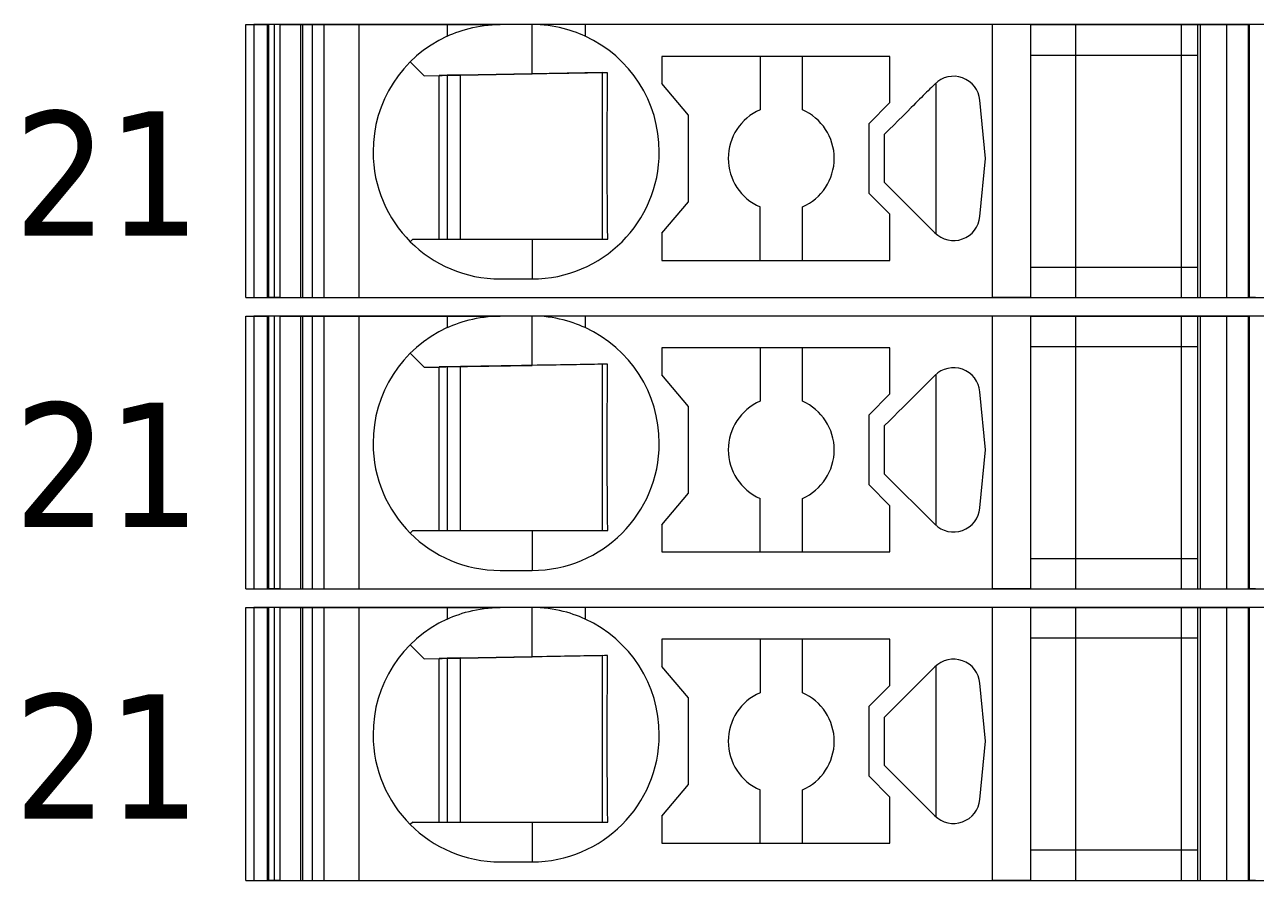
# Model space of a CAD drawing. Header units: millimetres. Extents: x 0 to 1680, y 0 to 1188.
# Drawn here: x 896.68 to 919.89, y 523.85 to 540 of the extents above; entities that cross this region are included whole.
import ezdxf
from ezdxf.enums import TextEntityAlignment as Align

# ---------------------------------------------------------------- set-up
doc = ezdxf.new("R2010")
doc.units = ezdxf.units.MM
for name, color, linetype, lineweight in [('EPLAN309', 5, 'Continuous', 5), ('EPLAN493', 5, 'Continuous', 5), ('MAIN-1', 7, 'Continuous', 5), ('MAIN-2', 7, 'Continuous', 5)]:
    doc.layers.add(name, color=color, linetype=linetype, lineweight=lineweight)
doc.styles.add('Tahoma', font='')
doc.styles.get('Tahoma').set_extended_font_data('Tahoma')

# ---------------------------------------------------------------- blocks, each defined once
blk = doc.blocks.new('EPLSYM_LibrarySPECIAL_Symbol12_Variant0_Placement8_15')
at = {"layer": 'EPLAN309', "lineweight": 13, "ltscale": 16}
blk.add_lwpolyline([(0, -5.15), (68.15, -5.15), (68.15, 0), (0, 0)], close=True, dxfattribs=at)
at = {"layer": 'EPLAN493', "color": 5, "style": 'Tahoma'}
blk.add_attdef('17_20450', text='', height=2.3478, dxfattribs=at).set_placement((0, -21.83478), align=Align.MIDDLE_RIGHT)
blk = doc.blocks.new('EPLSYM_LibrarySPECIAL_Symbol12_Variant0_Placement8_16')
at = {"layer": 'EPLAN309', "lineweight": 13, "ltscale": 16}
blk.add_lwpolyline([(0, -5.15), (68.15, -5.15), (68.15, 0), (0, 0)], close=True, dxfattribs=at)
at = {"layer": 'EPLAN493', "color": 5, "style": 'Tahoma'}
blk.add_attdef('17_20450', text='', height=2.3478, dxfattribs=at).set_placement((0, -21.83478), align=Align.MIDDLE_RIGHT)
blk = doc.blocks.new('EPLSYM_LibrarySPECIAL_Symbol12_Variant0_Placement8_17')
at = {"layer": 'EPLAN309', "lineweight": 13, "ltscale": 16}
blk.add_lwpolyline([(0, -5.15), (68.15, -5.15), (68.15, 0), (0, 0)], close=True, dxfattribs=at)
at = {"layer": 'EPLAN493', "color": 5, "style": 'Tahoma'}
blk.add_attdef('17_20450', text='', height=2.3478, dxfattribs=at).set_placement((0, -21.83478), align=Align.MIDDLE_RIGHT)

msp = doc.modelspace()

# ---------------------------------------------------------------- linework, layer by layer
at = {"layer": 'MAIN-1'}
for p, q in [((900.85, 540), (901.284, 540)), ((900.85, 534.85), (900.85, 540)), ((901.393, 540), (901.284, 540)), ((901.284, 534.85), (901.284, 540)), ((901.501, 540), (901.393, 540)), ((901.393, 534.85), (901.393, 540)), ((901.501, 540), (904.65, 540)), ((901.501, 534.85), (901.501, 540)), ((904.65, 540), (905.65, 540)), ((904.65, 540), (904.65, 539.782)), ((905.272, 539.97), (905.346, 539.981)), ((905.346, 539.981), (905.421, 539.989)), ((905.421, 539.989), (905.497, 539.995)), ((905.497, 539.995), (905.573, 539.999)), ((905.573, 539.999), (905.65, 540)), ((906.25, 540), (905.65, 540)), ((906.327, 539.999), (906.25, 540)), ((907.25, 540), (906.25, 540)), ((906.25, 539.068), (906.25, 540)), ((906.403, 539.995), (906.327, 539.999)), ((906.479, 539.989), (906.403, 539.995)), ((906.554, 539.981), (906.479, 539.989)), ((906.628, 539.97), (906.554, 539.981)), ((914.932, 540), (907.25, 540)), ((907.25, 540), (907.25, 539.782)), ((915.65, 540), (914.932, 540)), ((914.932, 534.85), (914.932, 540)), ((915.65, 540), (918.8, 540)), ((915.65, 540), (915.65, 534.85)), ((918.8, 540), (919.35, 540)), ((918.8, 540), (918.8, 534.85)), ((919.35, 540), (919.784, 540)), ((919.35, 540), (919.35, 534.85)), ((919.893, 540), (919.784, 540)), ((919.784, 534.85), (919.784, 540)), ((904.65, 539.782), (904.702, 539.805)), ((904.702, 539.805), (904.756, 539.827)), ((904.756, 539.827), (904.813, 539.849)), ((904.813, 539.849), (904.872, 539.87)), ((904.872, 539.87), (904.933, 539.89)), ((904.933, 539.89), (904.997, 539.909)), ((904.997, 539.909), (905.063, 539.927)), ((905.063, 539.927), (905.131, 539.943)), ((905.131, 539.943), (905.201, 539.958)), ((905.201, 539.958), (905.272, 539.97)), ((906.699, 539.958), (906.628, 539.97)), ((906.769, 539.943), (906.699, 539.958)), ((906.837, 539.927), (906.769, 539.943)), ((906.903, 539.909), (906.837, 539.927)), ((906.967, 539.89), (906.903, 539.909)), ((907.028, 539.87), (906.967, 539.89)), ((907.087, 539.849), (907.028, 539.87)), ((907.144, 539.827), (907.087, 539.849)), ((907.198, 539.805), (907.144, 539.827)), ((907.25, 539.782), (907.198, 539.805)), ((903.953, 539.297), (904.217, 539.033)), ((908.7, 539.4), (908.7, 538.889)), ((913, 539.4), (908.7, 539.4)), ((910.55, 539.4), (910.55, 538.392)), ((911.35, 538.392), (911.35, 539.4)), ((913, 538.529), (913, 539.4)), ((915.65, 539.425), (918.8, 539.425)), ((904.217, 539.033), (906.25, 539.068)), ((906.345, 539.07), (906.25, 539.068)), ((906.438, 539.071), (906.345, 539.07)), ((906.53, 539.073), (906.438, 539.071)), ((906.618, 539.075), (906.53, 539.073)), ((906.703, 539.076), (906.618, 539.075)), ((906.786, 539.077), (906.703, 539.076)), ((906.865, 539.079), (906.786, 539.077)), ((906.943, 539.08), (906.865, 539.079)), ((907.017, 539.081), (906.943, 539.08)), ((907.09, 539.082), (907.017, 539.081)), ((907.16, 539.084), (907.09, 539.082)), ((907.229, 539.085), (907.16, 539.084)), ((907.297, 539.086), (907.229, 539.085)), ((907.363, 539.087), (907.297, 539.086)), ((907.428, 539.088), (907.363, 539.087)), ((907.491, 539.089), (907.428, 539.088)), ((907.554, 539.09), (907.491, 539.089)), ((907.615, 539.091), (907.554, 539.09)), ((907.579, 535.95), (907.579, 539.091)), ((907.676, 539.092), (907.615, 539.091)), ((907.676, 539.022), (907.676, 539.092)), ((904.5, 535.95), (904.5, 539.038)), ((904.65, 539.04), (904.65, 535.95)), ((904.9, 535.95), (904.9, 539.045)), ((907.673, 538.803), (907.674, 538.877)), ((907.674, 538.877), (907.675, 538.95)), ((907.675, 538.95), (907.676, 539.022)), ((909.2, 538.293), (908.7, 538.889)), ((913.815, 538.847), (913.784, 538.816)), ((913.846, 538.879), (913.815, 538.847)), ((913.867, 538.898), (913.867, 536.052)), ((907.671, 538.57), (907.672, 538.649)), ((907.672, 538.649), (907.673, 538.727)), ((907.673, 538.727), (907.673, 538.803)), ((913.558, 538.59), (913.521, 538.553)), ((913.594, 538.626), (913.558, 538.59)), ((913.627, 538.659), (913.594, 538.626)), ((913.658, 538.691), (913.627, 538.659)), ((913.69, 538.722), (913.658, 538.691)), ((913.721, 538.753), (913.69, 538.722)), ((913.752, 538.785), (913.721, 538.753)), ((913.784, 538.816), (913.752, 538.785)), ((907.669, 538.317), (907.67, 538.404)), ((907.67, 538.488), (907.671, 538.57)), ((907.67, 538.404), (907.67, 538.488)), ((912.6, 538.129), (913, 538.529)), ((913.323, 538.356), (913.242, 538.274)), ((913.402, 538.434), (913.323, 538.356)), ((913.443, 538.475), (913.402, 538.434)), ((913.483, 538.515), (913.443, 538.475)), ((913.521, 538.553), (913.483, 538.515)), ((914.802, 537.475), (914.698, 538.572)), ((907.668, 538.132), (907.669, 538.226)), ((907.668, 538.034), (907.668, 538.132)), ((907.669, 538.226), (907.669, 538.317)), ((909.2, 536.657), (909.2, 538.293)), ((912.6, 538.129), (912.6, 536.821)), ((913.158, 538.19), (913.072, 538.104)), ((913.242, 538.274), (913.158, 538.19)), ((907.667, 537.931), (907.668, 538.034)), ((907.667, 537.824), (907.667, 537.931)), ((912.986, 538.018), (912.9, 537.932)), ((912.9, 537.802), (912.9, 537.932)), ((913.072, 538.104), (912.986, 538.018)), ((907.667, 537.713), (907.667, 537.824)), ((907.667, 537.6), (907.667, 537.713)), ((912.9, 537.671), (912.9, 537.802)), ((912.9, 537.54), (912.9, 537.671)), ((907.667, 537.479), (907.667, 537.6)), ((907.667, 537.361), (907.667, 537.479)), ((912.9, 537.41), (912.9, 537.54)), ((914.698, 536.378), (914.802, 537.475)), ((907.667, 537.247), (907.667, 537.361)), ((907.668, 537.138), (907.667, 537.247)), ((912.9, 537.279), (912.9, 537.41)), ((912.9, 537.148), (912.9, 537.279)), ((907.668, 537.034), (907.668, 537.138)), ((907.669, 536.934), (907.668, 537.034)), ((912.9, 537.018), (912.9, 537.148)), ((912.9, 537.018), (913.846, 536.071)), ((907.669, 536.839), (907.669, 536.934)), ((907.67, 536.748), (907.669, 536.839)), ((907.671, 536.659), (907.67, 536.748)), ((913, 536.421), (912.6, 536.821)), ((907.672, 536.573), (907.671, 536.659)), ((907.672, 536.49), (907.672, 536.573)), ((908.7, 536.061), (909.2, 536.657)), ((910.55, 535.55), (910.55, 536.558)), ((911.35, 535.55), (911.35, 536.558)), ((907.673, 536.408), (907.672, 536.49)), ((907.674, 536.329), (907.673, 536.408)), ((907.675, 536.25), (907.674, 536.329)), ((913, 535.55), (913, 536.421)), ((907.676, 536.174), (907.675, 536.25)), ((907.676, 536.098), (907.676, 536.174)), ((907.677, 536.024), (907.676, 536.098)), ((908.7, 536.061), (908.7, 535.55)), ((904, 535.95), (903.953, 535.903)), ((904, 535.95), (906.25, 535.95)), ((906.25, 535.95), (906.342, 535.95)), ((906.25, 535.95), (906.25, 535.2)), ((906.342, 535.95), (906.433, 535.95)), ((906.433, 535.95), (906.523, 535.95)), ((906.523, 535.95), (906.61, 535.95)), ((906.61, 535.95), (906.695, 535.95)), ((906.695, 535.95), (906.778, 535.95)), ((906.778, 535.95), (906.858, 535.95)), ((906.858, 535.95), (906.936, 535.95)), ((906.936, 535.95), (907.011, 535.95)), ((907.011, 535.95), (907.085, 535.95)), ((907.085, 535.95), (907.157, 535.95)), ((907.157, 535.95), (907.226, 535.95)), ((907.226, 535.95), (907.295, 535.95)), ((907.295, 535.95), (907.361, 535.95)), ((907.361, 535.95), (907.427, 535.95)), ((907.427, 535.95), (907.491, 535.95)), ((907.491, 535.95), (907.555, 535.95)), ((907.555, 535.95), (907.617, 535.95)), ((907.617, 535.95), (907.678, 535.95)), ((907.678, 535.95), (907.677, 536.024)), ((908.7, 535.55), (913, 535.55)), ((915.65, 535.425), (918.8, 535.425)), ((905.65, 535.2), (906.25, 535.2)), ((900.85, 534.85), (901.284, 534.85)), ((901.393, 534.85), (901.284, 534.85)), ((901.501, 534.85), (901.393, 534.85)), ((901.501, 534.85), (914.932, 534.85)), ((915.65, 534.85), (914.932, 534.85)), ((915.65, 534.85), (918.8, 534.85)), ((918.8, 534.85), (919.35, 534.85)), ((919.35, 534.85), (919.784, 534.85)), ((919.893, 534.85), (919.784, 534.85)), ((900.85, 534.5), (901.284, 534.5)), ((900.85, 529.35), (900.85, 534.5)), ((901.393, 534.5), (901.284, 534.5)), ((901.284, 529.35), (901.284, 534.5)), ((901.501, 534.5), (901.393, 534.5)), ((901.393, 529.35), (901.393, 534.5)), ((901.501, 534.5), (904.65, 534.5)), ((901.501, 529.35), (901.501, 534.5)), ((904.65, 534.5), (905.65, 534.5)), ((904.65, 534.5), (904.65, 534.282)), ((904.933, 534.39), (904.997, 534.409)), ((904.997, 534.409), (905.063, 534.427)), ((905.063, 534.427), (905.131, 534.443)), ((905.131, 534.443), (905.201, 534.458)), ((905.201, 534.458), (905.272, 534.47)), ((905.272, 534.47), (905.346, 534.481)), ((905.346, 534.481), (905.421, 534.489)), ((905.421, 534.489), (905.497, 534.495)), ((905.497, 534.495), (905.573, 534.499)), ((905.573, 534.499), (905.65, 534.5)), ((906.25, 534.5), (905.65, 534.5)), ((906.327, 534.499), (906.25, 534.5)), ((907.25, 534.5), (906.25, 534.5)), ((906.25, 533.568), (906.25, 534.5)), ((906.403, 534.495), (906.327, 534.499)), ((906.479, 534.489), (906.403, 534.495)), ((906.554, 534.481), (906.479, 534.489)), ((906.628, 534.47), (906.554, 534.481)), ((906.699, 534.458), (906.628, 534.47)), ((906.769, 534.443), (906.699, 534.458)), ((906.837, 534.427), (906.769, 534.443)), ((906.903, 534.409), (906.837, 534.427)), ((906.967, 534.39), (906.903, 534.409)), ((914.932, 534.5), (907.25, 534.5)), ((907.25, 534.5), (907.25, 534.282)), ((915.65, 534.5), (914.932, 534.5)), ((914.932, 529.35), (914.932, 534.5)), ((915.65, 534.5), (918.8, 534.5)), ((915.65, 534.5), (915.65, 529.35)), ((918.8, 534.5), (919.35, 534.5)), ((918.8, 534.5), (918.8, 529.35)), ((919.35, 534.5), (919.784, 534.5)), ((919.35, 534.5), (919.35, 529.35)), ((919.893, 534.5), (919.784, 534.5)), ((919.784, 529.35), (919.784, 534.5)), ((904.65, 534.282), (904.702, 534.305)), ((904.702, 534.305), (904.756, 534.327)), ((904.756, 534.327), (904.813, 534.349)), ((904.813, 534.349), (904.872, 534.37)), ((904.872, 534.37), (904.933, 534.39)), ((907.028, 534.37), (906.967, 534.39)), ((907.087, 534.349), (907.028, 534.37)), ((907.144, 534.327), (907.087, 534.349)), ((907.198, 534.305), (907.144, 534.327)), ((907.25, 534.282), (907.198, 534.305)), ((903.953, 533.797), (904.217, 533.533)), ((908.7, 533.9), (908.7, 533.389)), ((913, 533.9), (908.7, 533.9)), ((910.55, 533.9), (910.55, 532.892)), ((911.35, 532.892), (911.35, 533.9)), ((913, 533.029), (913, 533.9)), ((915.65, 533.925), (918.8, 533.925)), ((904.217, 533.533), (906.25, 533.568)), ((904.5, 530.45), (904.5, 533.538)), ((904.65, 533.54), (904.65, 530.45)), ((904.9, 530.45), (904.9, 533.545)), ((906.345, 533.57), (906.25, 533.568)), ((906.438, 533.571), (906.345, 533.57)), ((906.53, 533.573), (906.438, 533.571)), ((906.618, 533.575), (906.53, 533.573)), ((906.703, 533.576), (906.618, 533.575)), ((906.786, 533.577), (906.703, 533.576)), ((906.865, 533.579), (906.786, 533.577)), ((906.943, 533.58), (906.865, 533.579)), ((907.017, 533.581), (906.943, 533.58)), ((907.09, 533.582), (907.017, 533.581)), ((907.16, 533.584), (907.09, 533.582)), ((907.229, 533.585), (907.16, 533.584)), ((907.297, 533.586), (907.229, 533.585)), ((907.363, 533.587), (907.297, 533.586)), ((907.428, 533.588), (907.363, 533.587)), ((907.491, 533.589), (907.428, 533.588)), ((907.554, 533.59), (907.491, 533.589)), ((907.615, 533.591), (907.554, 533.59)), ((907.579, 530.45), (907.579, 533.591)), ((907.676, 533.592), (907.615, 533.591)), ((907.675, 533.45), (907.676, 533.522)), ((907.676, 533.522), (907.676, 533.592)), ((907.673, 533.303), (907.674, 533.377)), ((907.673, 533.227), (907.673, 533.303)), ((907.674, 533.377), (907.675, 533.45)), ((909.2, 532.793), (908.7, 533.389)), ((913.721, 533.253), (913.69, 533.222)), ((913.752, 533.285), (913.721, 533.253)), ((913.784, 533.316), (913.752, 533.285)), ((913.815, 533.347), (913.784, 533.316)), ((913.846, 533.379), (913.815, 533.347)), ((913.867, 533.398), (913.867, 530.552)), ((907.67, 532.988), (907.671, 533.07)), ((907.671, 533.07), (907.672, 533.149)), ((907.672, 533.149), (907.673, 533.227)), ((912.6, 532.629), (913, 533.029)), ((913.483, 533.015), (913.443, 532.975)), ((913.521, 533.053), (913.483, 533.015)), ((913.558, 533.09), (913.521, 533.053)), ((913.594, 533.126), (913.558, 533.09)), ((913.627, 533.159), (913.594, 533.126)), ((913.658, 533.191), (913.627, 533.159)), ((913.69, 533.222), (913.658, 533.191)), ((914.802, 531.975), (914.698, 533.072)), ((907.669, 532.817), (907.67, 532.904)), ((907.669, 532.726), (907.669, 532.817)), ((907.67, 532.904), (907.67, 532.988)), ((909.2, 531.157), (909.2, 532.793)), ((913.323, 532.856), (913.242, 532.774)), ((913.402, 532.934), (913.323, 532.856)), ((913.443, 532.975), (913.402, 532.934)), ((907.668, 532.632), (907.669, 532.726)), ((907.668, 532.534), (907.668, 532.632)), ((912.6, 532.629), (912.6, 531.321)), ((913.072, 532.604), (912.986, 532.518)), ((913.158, 532.69), (913.072, 532.604)), ((913.242, 532.774), (913.158, 532.69)), ((907.667, 532.431), (907.668, 532.534)), ((907.667, 532.324), (907.667, 532.431)), ((907.667, 532.213), (907.667, 532.324)), ((912.986, 532.518), (912.9, 532.432)), ((912.9, 532.302), (912.9, 532.432)), ((907.667, 532.1), (907.667, 532.213)), ((907.667, 531.979), (907.667, 532.1)), ((912.9, 532.171), (912.9, 532.302)), ((912.9, 532.04), (912.9, 532.171)), ((907.667, 531.861), (907.667, 531.979)), ((907.667, 531.747), (907.667, 531.861)), ((912.9, 531.91), (912.9, 532.04)), ((912.9, 531.779), (912.9, 531.91)), ((914.698, 530.878), (914.802, 531.975)), ((907.668, 531.638), (907.667, 531.747)), ((907.668, 531.534), (907.668, 531.638)), ((912.9, 531.648), (912.9, 531.779)), ((912.9, 531.518), (912.9, 531.648)), ((907.669, 531.434), (907.668, 531.534)), ((907.669, 531.339), (907.669, 531.434)), ((912.9, 531.518), (913.846, 530.571)), ((907.67, 531.248), (907.669, 531.339)), ((907.671, 531.159), (907.67, 531.248)), ((907.672, 531.073), (907.671, 531.159)), ((908.7, 530.561), (909.2, 531.157)), ((913, 530.921), (912.6, 531.321)), ((907.672, 530.99), (907.672, 531.073)), ((907.673, 530.908), (907.672, 530.99)), ((910.55, 530.05), (910.55, 531.058)), ((911.35, 530.05), (911.35, 531.058)), ((907.674, 530.829), (907.673, 530.908)), ((907.675, 530.75), (907.674, 530.829)), ((907.676, 530.674), (907.675, 530.75)), ((913, 530.05), (913, 530.921)), ((907.676, 530.598), (907.676, 530.674)), ((907.677, 530.524), (907.676, 530.598)), ((907.678, 530.45), (907.677, 530.524)), ((908.7, 530.561), (908.7, 530.05)), ((904, 530.45), (903.953, 530.403)), ((904, 530.45), (906.25, 530.45)), ((906.25, 530.45), (906.342, 530.45)), ((906.25, 530.45), (906.25, 529.7)), ((906.342, 530.45), (906.433, 530.45)), ((906.433, 530.45), (906.523, 530.45)), ((906.523, 530.45), (906.61, 530.45)), ((906.61, 530.45), (906.695, 530.45)), ((906.695, 530.45), (906.778, 530.45)), ((906.778, 530.45), (906.858, 530.45)), ((906.858, 530.45), (906.936, 530.45)), ((906.936, 530.45), (907.011, 530.45)), ((907.011, 530.45), (907.085, 530.45)), ((907.085, 530.45), (907.157, 530.45)), ((907.157, 530.45), (907.226, 530.45)), ((907.226, 530.45), (907.295, 530.45)), ((907.295, 530.45), (907.361, 530.45)), ((907.361, 530.45), (907.427, 530.45)), ((907.427, 530.45), (907.491, 530.45)), ((907.491, 530.45), (907.555, 530.45)), ((907.555, 530.45), (907.617, 530.45)), ((907.617, 530.45), (907.678, 530.45)), ((908.7, 530.05), (913, 530.05)), ((915.65, 529.925), (918.8, 529.925)), ((905.65, 529.7), (906.25, 529.7)), ((900.85, 529.35), (901.284, 529.35)), ((901.393, 529.35), (901.284, 529.35)), ((901.501, 529.35), (901.393, 529.35)), ((901.501, 529.35), (914.932, 529.35)), ((915.65, 529.35), (914.932, 529.35)), ((915.65, 529.35), (918.8, 529.35)), ((918.8, 529.35), (919.35, 529.35)), ((919.35, 529.35), (919.784, 529.35)), ((919.893, 529.35), (919.784, 529.35)), ((900.85, 529), (901.284, 529)), ((900.85, 523.85), (900.85, 529)), ((901.393, 529), (901.284, 529)), ((901.284, 523.85), (901.284, 529)), ((901.501, 529), (901.393, 529)), ((901.393, 523.85), (901.393, 529)), ((901.501, 529), (904.65, 529)), ((901.501, 523.85), (901.501, 529)), ((904.65, 529), (905.65, 529)), ((904.65, 529), (904.65, 528.782)), ((904.756, 528.827), (904.813, 528.849)), ((904.813, 528.849), (904.872, 528.87)), ((904.872, 528.87), (904.933, 528.89)), ((904.933, 528.89), (904.997, 528.909)), ((904.997, 528.909), (905.063, 528.927)), ((905.063, 528.927), (905.131, 528.943)), ((905.131, 528.943), (905.201, 528.958)), ((905.201, 528.958), (905.272, 528.97)), ((905.272, 528.97), (905.346, 528.981)), ((905.346, 528.981), (905.421, 528.989)), ((905.421, 528.989), (905.497, 528.995)), ((905.497, 528.995), (905.573, 528.999)), ((905.573, 528.999), (905.65, 529)), ((906.25, 529), (905.65, 529)), ((906.327, 528.999), (906.25, 529)), ((907.25, 529), (906.25, 529)), ((906.25, 528.068), (906.25, 529)), ((906.403, 528.995), (906.327, 528.999)), ((906.479, 528.989), (906.403, 528.995)), ((906.554, 528.981), (906.479, 528.989)), ((906.628, 528.97), (906.554, 528.981)), ((906.699, 528.958), (906.628, 528.97)), ((906.769, 528.943), (906.699, 528.958)), ((906.837, 528.927), (906.769, 528.943)), ((906.903, 528.909), (906.837, 528.927)), ((906.967, 528.89), (906.903, 528.909)), ((907.028, 528.87), (906.967, 528.89)), ((907.087, 528.849), (907.028, 528.87)), ((907.144, 528.827), (907.087, 528.849)), ((914.932, 529), (907.25, 529)), ((907.25, 529), (907.25, 528.782)), ((915.65, 529), (914.932, 529)), ((914.932, 523.85), (914.932, 529)), ((915.65, 529), (918.8, 529)), ((915.65, 529), (915.65, 523.85)), ((918.8, 529), (919.35, 529)), ((918.8, 529), (918.8, 523.85)), ((919.35, 529), (919.784, 529)), ((919.35, 529), (919.35, 523.85)), ((919.893, 529), (919.784, 529)), ((919.784, 523.85), (919.784, 529)), ((904.65, 528.782), (904.702, 528.805)), ((904.702, 528.805), (904.756, 528.827)), ((907.198, 528.805), (907.144, 528.827)), ((907.25, 528.782), (907.198, 528.805)), ((908.7, 528.4), (908.7, 527.889)), ((913, 528.4), (908.7, 528.4)), ((910.55, 528.4), (910.55, 527.392)), ((911.35, 527.392), (911.35, 528.4)), ((913, 527.529), (913, 528.4)), ((915.65, 528.425), (918.8, 528.425)), ((903.953, 528.297), (904.217, 528.033)), ((904.217, 528.033), (906.25, 528.068)), ((904.5, 524.95), (904.5, 528.038)), ((904.65, 528.04), (904.65, 524.95)), ((904.9, 524.95), (904.9, 528.045)), ((906.345, 528.07), (906.25, 528.068)), ((906.438, 528.071), (906.345, 528.07)), ((906.53, 528.073), (906.438, 528.071)), ((906.618, 528.075), (906.53, 528.073)), ((906.703, 528.076), (906.618, 528.075)), ((906.786, 528.077), (906.703, 528.076)), ((906.865, 528.079), (906.786, 528.077)), ((906.943, 528.08), (906.865, 528.079)), ((907.017, 528.081), (906.943, 528.08)), ((907.09, 528.082), (907.017, 528.081)), ((907.16, 528.084), (907.09, 528.082)), ((907.229, 528.085), (907.16, 528.084)), ((907.297, 528.086), (907.229, 528.085)), ((907.363, 528.087), (907.297, 528.086)), ((907.428, 528.088), (907.363, 528.087)), ((907.491, 528.089), (907.428, 528.088)), ((907.554, 528.09), (907.491, 528.089)), ((907.615, 528.091), (907.554, 528.09)), ((907.579, 524.95), (907.579, 528.091)), ((907.676, 528.092), (907.615, 528.091)), ((907.674, 527.877), (907.675, 527.95)), ((907.675, 527.95), (907.676, 528.022)), ((907.676, 528.022), (907.676, 528.092)), ((907.672, 527.649), (907.673, 527.727)), ((907.673, 527.803), (907.674, 527.877)), ((907.673, 527.727), (907.673, 527.803)), ((909.2, 527.293), (908.7, 527.889)), ((913.658, 527.691), (913.627, 527.659)), ((913.69, 527.722), (913.658, 527.691)), ((913.721, 527.753), (913.69, 527.722)), ((913.752, 527.785), (913.721, 527.753)), ((913.784, 527.816), (913.752, 527.785)), ((913.815, 527.847), (913.784, 527.816)), ((913.846, 527.879), (913.815, 527.847)), ((913.867, 527.898), (913.867, 525.052)), ((907.67, 527.488), (907.671, 527.57)), ((907.67, 527.404), (907.67, 527.488)), ((907.671, 527.57), (907.672, 527.649)), ((912.6, 527.129), (913, 527.529)), ((913.443, 527.475), (913.402, 527.434)), ((913.483, 527.515), (913.443, 527.475)), ((913.521, 527.553), (913.483, 527.515)), ((913.558, 527.59), (913.521, 527.553)), ((913.594, 527.626), (913.558, 527.59)), ((913.627, 527.659), (913.594, 527.626)), ((914.802, 526.475), (914.698, 527.572)), ((907.668, 527.132), (907.669, 527.226)), ((907.669, 527.317), (907.67, 527.404)), ((907.669, 527.226), (907.669, 527.317)), ((909.2, 525.657), (909.2, 527.293)), ((913.242, 527.274), (913.158, 527.19)), ((913.323, 527.356), (913.242, 527.274)), ((913.402, 527.434), (913.323, 527.356)), ((907.667, 526.931), (907.668, 527.034)), ((907.668, 527.034), (907.668, 527.132)), ((912.6, 527.129), (912.6, 525.821)), ((912.986, 527.018), (912.9, 526.932)), ((913.072, 527.104), (912.986, 527.018)), ((913.158, 527.19), (913.072, 527.104)), ((907.667, 526.824), (907.667, 526.931)), ((907.667, 526.713), (907.667, 526.824)), ((912.9, 526.802), (912.9, 526.932)), ((912.9, 526.671), (912.9, 526.802)), ((907.667, 526.6), (907.667, 526.713)), ((907.667, 526.479), (907.667, 526.6)), ((912.9, 526.54), (912.9, 526.671)), ((912.9, 526.41), (912.9, 526.54)), ((907.667, 526.361), (907.667, 526.479)), ((907.667, 526.247), (907.667, 526.361)), ((912.9, 526.279), (912.9, 526.41)), ((914.698, 525.378), (914.802, 526.475)), ((907.668, 526.138), (907.667, 526.247)), ((907.668, 526.034), (907.668, 526.138)), ((912.9, 526.148), (912.9, 526.279)), ((912.9, 526.018), (912.9, 526.148)), ((907.669, 525.934), (907.668, 526.034)), ((907.669, 525.839), (907.669, 525.934)), ((907.67, 525.748), (907.669, 525.839)), ((913, 525.421), (912.6, 525.821)), ((912.9, 526.018), (913.846, 525.071)), ((907.671, 525.659), (907.67, 525.748)), ((907.672, 525.573), (907.671, 525.659)), ((908.7, 525.061), (909.2, 525.657)), ((907.672, 525.49), (907.672, 525.573)), ((907.673, 525.408), (907.672, 525.49)), ((907.674, 525.329), (907.673, 525.408)), ((910.55, 524.55), (910.55, 525.558)), ((911.35, 524.55), (911.35, 525.558)), ((913, 524.55), (913, 525.421)), ((907.675, 525.25), (907.674, 525.329)), ((907.676, 525.174), (907.675, 525.25)), ((907.676, 525.098), (907.676, 525.174)), ((904, 524.95), (903.953, 524.903)), ((904, 524.95), (906.25, 524.95)), ((906.25, 524.95), (906.342, 524.95)), ((906.25, 524.95), (906.25, 524.2)), ((906.342, 524.95), (906.433, 524.95)), ((906.433, 524.95), (906.523, 524.95)), ((906.523, 524.95), (906.61, 524.95)), ((906.61, 524.95), (906.695, 524.95)), ((906.695, 524.95), (906.778, 524.95)), ((906.778, 524.95), (906.858, 524.95)), ((906.858, 524.95), (906.936, 524.95)), ((906.936, 524.95), (907.011, 524.95)), ((907.011, 524.95), (907.085, 524.95)), ((907.085, 524.95), (907.157, 524.95)), ((907.157, 524.95), (907.226, 524.95)), ((907.226, 524.95), (907.295, 524.95)), ((907.295, 524.95), (907.361, 524.95)), ((907.361, 524.95), (907.427, 524.95)), ((907.427, 524.95), (907.491, 524.95)), ((907.491, 524.95), (907.555, 524.95)), ((907.555, 524.95), (907.617, 524.95)), ((907.617, 524.95), (907.678, 524.95)), ((907.677, 525.024), (907.676, 525.098)), ((907.678, 524.95), (907.677, 525.024)), ((908.7, 525.061), (908.7, 524.55)), ((908.7, 524.55), (913, 524.55)), ((915.65, 524.425), (918.8, 524.425)), ((905.65, 524.2), (906.25, 524.2)), ((900.85, 523.85), (901.284, 523.85)), ((901.393, 523.85), (901.284, 523.85)), ((901.501, 523.85), (901.393, 523.85)), ((901.501, 523.85), (914.932, 523.85)), ((915.65, 523.85), (914.932, 523.85)), ((915.65, 523.85), (918.8, 523.85)), ((918.8, 523.85), (919.35, 523.85)), ((919.35, 523.85), (919.784, 523.85)), ((919.893, 523.85), (919.784, 523.85))]:
    msp.add_line(p, q, dxfattribs=at)
for centre, radius, start, end in [((905.65, 537.6), 2.4, 114.6244, 180), ((906.25, 537.6), 2.4, 0, 65.3756), ((914.2, 538.525), 0.5, 5.4404, 135), ((910.95, 537.475), 1, 113.5782, 180), ((910.95, 537.475), 1, 0, 66.4218), ((905.65, 537.6), 2.4, 180, 270), ((906.25, 537.6), 2.4, 270, 0), ((910.95, 537.475), 1, 180, 246.4218), ((910.95, 537.475), 1, 293.5782, 0), ((914.2, 536.425), 0.5, 225, 354.5596), ((905.65, 532.1), 2.4, 114.6244, 180), ((906.25, 532.1), 2.4, 0, 65.3756), ((914.2, 533.025), 0.5, 5.4404, 135), ((910.95, 531.975), 1, 113.5782, 180), ((910.95, 531.975), 1, 0, 66.4218), ((905.65, 532.1), 2.4, 180, 270), ((906.25, 532.1), 2.4, 270, 0), ((910.95, 531.975), 1, 180, 246.4218), ((910.95, 531.975), 1, 293.5782, 0), ((914.2, 530.925), 0.5, 225, 354.5596), ((905.65, 526.6), 2.4, 114.6244, 180), ((906.25, 526.6), 2.4, 0, 65.3756), ((914.2, 527.525), 0.5, 5.4404, 135), ((910.95, 526.475), 1, 113.5782, 180), ((910.95, 526.475), 1, 0, 66.4218), ((905.65, 526.6), 2.4, 180, 270), ((906.25, 526.6), 2.4, 270, 0), ((910.95, 526.475), 1, 180, 246.4218), ((910.95, 526.475), 1, 293.5782, 0), ((914.2, 525.425), 0.5, 225, 354.5596)]:
    msp.add_arc(centre, radius, start, end, dxfattribs=at)
at = {"layer": 'MAIN-2'}
for p, q in [((901.256, 540), (901.256, 534.85)), ((901.889, 534.85), (901.889, 540)), ((901.917, 540), (901.917, 534.85)), ((902.102, 540), (902.102, 534.85)), ((902.32, 540), (902.32, 534.85)), ((902.981, 540), (902.981, 534.85)), ((916.506, 534.85), (916.506, 540)), ((918.491, 540), (918.491, 534.85)), ((918.85, 540), (918.85, 534.85)), ((919.756, 540), (919.756, 534.85)), ((904.9, 539.053), (907.579, 539.1)), ((904.9, 539.048), (904.9, 539.053)), ((907.579, 539.1), (907.676, 539.092)), ((907.579, 539.091), (907.579, 539.1)), ((904.217, 539.033), (904.5, 539.038)), ((904.65, 539.042), (904.5, 539.039)), ((904.5, 539.039), (904.5, 539.038)), ((904.5, 539.038), (904.5, 539.038)), ((904.9, 539.048), (904.65, 539.043)), ((904.65, 539.042), (904.65, 539.043)), ((904.65, 539.042), (904.65, 539.04)), ((904.9, 539.045), (904.9, 539.048)), ((904.65, 535.95), (904.65, 535.95)), ((904.9, 535.95), (904.9, 535.95)), ((901.256, 534.5), (901.256, 529.35)), ((901.889, 529.35), (901.889, 534.5)), ((901.917, 534.5), (901.917, 529.35)), ((902.102, 534.5), (902.102, 529.35)), ((902.32, 534.5), (902.32, 529.35)), ((902.981, 534.5), (902.981, 529.35)), ((916.506, 529.35), (916.506, 534.5)), ((918.491, 534.5), (918.491, 529.35)), ((918.85, 534.5), (918.85, 529.35)), ((919.756, 534.5), (919.756, 529.35)), ((904.217, 533.533), (904.5, 533.538)), ((904.65, 533.542), (904.5, 533.539)), ((904.5, 533.539), (904.5, 533.538)), ((904.5, 533.538), (904.5, 533.538)), ((904.9, 533.548), (904.65, 533.543)), ((904.65, 533.542), (904.65, 533.543)), ((904.65, 533.542), (904.65, 533.54)), ((904.9, 533.553), (907.579, 533.6)), ((904.9, 533.548), (904.9, 533.553)), ((904.9, 533.545), (904.9, 533.548)), ((907.579, 533.6), (907.676, 533.592)), ((907.579, 533.591), (907.579, 533.6)), ((904.65, 530.45), (904.65, 530.45)), ((904.9, 530.45), (904.9, 530.45)), ((901.256, 529), (901.256, 523.85)), ((901.889, 523.85), (901.889, 529)), ((901.917, 529), (901.917, 523.85)), ((902.102, 529), (902.102, 523.85)), ((902.32, 529), (902.32, 523.85)), ((902.981, 529), (902.981, 523.85)), ((916.506, 523.85), (916.506, 529)), ((918.491, 529), (918.491, 523.85)), ((918.85, 529), (918.85, 523.85)), ((919.756, 529), (919.756, 523.85)), ((904.217, 528.033), (904.5, 528.038)), ((904.65, 528.042), (904.5, 528.039)), ((904.5, 528.039), (904.5, 528.038)), ((904.5, 528.038), (904.5, 528.038)), ((904.9, 528.048), (904.65, 528.043)), ((904.65, 528.042), (904.65, 528.043)), ((904.65, 528.042), (904.65, 528.04)), ((904.9, 528.053), (907.579, 528.1)), ((904.9, 528.048), (904.9, 528.053)), ((904.9, 528.045), (904.9, 528.048)), ((907.579, 528.1), (907.676, 528.092)), ((907.579, 528.091), (907.579, 528.1)), ((904.65, 524.95), (904.65, 524.95)), ((904.9, 524.95), (904.9, 524.95))]:
    msp.add_line(p, q, dxfattribs=at)

# ---------------------------------------------------------------- block references
ref = msp.add_blockref('EPLSYM_LibrarySPECIAL_Symbol12_Variant0_Placement8_15', (901, 540))
ref.add_attrib('17_20450', '21', dxfattribs={"layer": 'EPLAN493', "color": 5, "height": 2.3478, "style": 'Tahoma'}).set_placement((900, 537.19), align=Align.MIDDLE_RIGHT)
ref = msp.add_blockref('EPLSYM_LibrarySPECIAL_Symbol12_Variant0_Placement8_16', (901, 534.5))
ref.add_attrib('17_20450', '21', dxfattribs={"layer": 'EPLAN493', "color": 5, "height": 2.3478, "style": 'Tahoma'}).set_placement((900, 531.69), align=Align.MIDDLE_RIGHT)
ref = msp.add_blockref('EPLSYM_LibrarySPECIAL_Symbol12_Variant0_Placement8_17', (901, 529))
ref.add_attrib('17_20450', '21', dxfattribs={"layer": 'EPLAN493', "color": 5, "height": 2.3478, "style": 'Tahoma'}).set_placement((900, 526.19), align=Align.MIDDLE_RIGHT)

doc.saveas('drawing.dxf')
